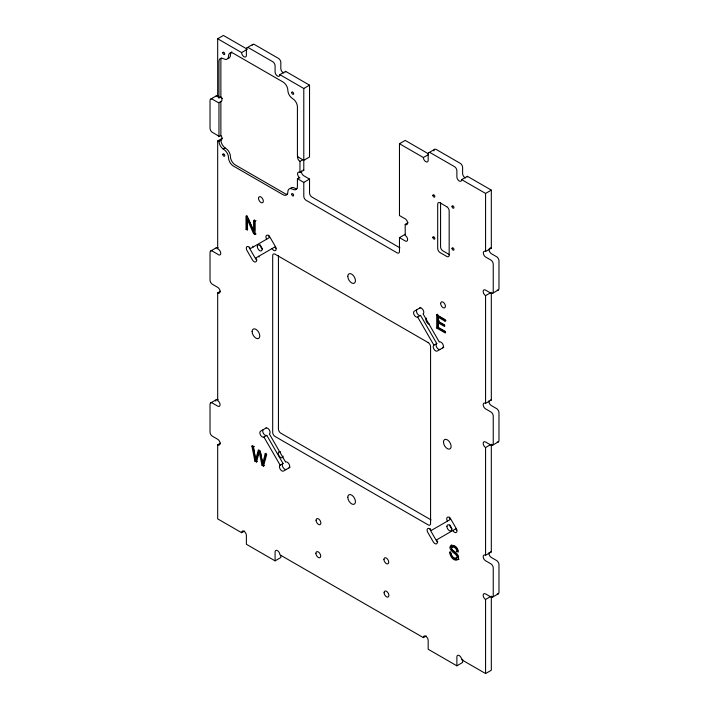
<?xml version="1.0" encoding="UTF-8"?>
<svg xmlns="http://www.w3.org/2000/svg" width="709" height="709" viewBox="0 0 709 709"><rect width="100%" height="100%" fill="white"/><g stroke="black" fill="none" stroke-linecap="round" stroke-linejoin="round"><path stroke-width="1.06" d="M452.369 547.162C453.618 544.264 458.094 548.562 457.801 550.849L456.844 551.407C456.649 545.602 447.193 545.283 453.618 551.372C455.595 552.143 460.903 558.267 456.064 557.832M263.491 461.967L263.659 463.252L266.105 453.273L265.148 453.831L262.702 463.801L260.238 450.951L258.404 449.878L255.63 459.662L253.468 446.989L251.917 446.076L252.874 445.527M259.884 452.785L260.23 451.438A48.877 28.218 60 0 0 260.487 452.759L262.942 464.679L264.404 465.538L263.447 466.088L261.984 465.228L259.529 453.308A48.877 28.218 60 0 1 259.272 451.988L256.428 461.984L254.877 461.072L251.917 446.076M263.447 466.088L266.673 454.726L265.148 453.831M259.086 450.286L256.587 459.104L256.25 456.871M451.394 544.849L450.995 547.348L452.528 550.264M459.077 559.241C455.018 561.103 450.561 555.67 450.463 551.753L449.506 552.302C452.457 566.11 466.15 559.179 452.954 550.388M217.681 38.765L223.424 35.45L247.344 49.258L241.601 52.572L217.681 38.765L217.681 96.77A3.385 1.95 60 0 1 218.966 97.939L220.88 96.841L220.88 60.487A6.762 3.908 60 0 1 221.518 58.094M247.087 47.716L252.821 44.401M210.724 99.083L216.467 95.768M217.53 135.348L212.416 132.397A3.385 1.95 60 0 1 210.024 128.258L210.024 100.634A3.385 1.95 60 0 1 212.416 99.251L217.681 102.291A3.385 1.95 60 0 0 218.966 102.601L220.88 101.493A3.385 1.95 60 0 0 220.88 96.841M241.601 52.572A3.385 1.95 60 0 0 243.993 56.72A3.385 1.95 60 0 0 246.386 55.337L246.386 49.258A3.385 1.95 60 0 1 248.77 47.875L272.69 61.692A3.385 1.95 60 0 1 275.083 65.831L275.083 71.91A3.385 1.95 60 0 0 277.476 76.049A3.385 1.95 60 0 0 279.869 74.667L285.612 71.352L309.532 85.169L309.532 156.981L303.789 160.296L297.425 156.618L297.425 106.891A6.762 3.908 60 0 0 292.64 98.604A6.762 3.908 60 0 1 287.854 90.318A6.762 3.908 60 0 0 283.068 82.031L233.314 53.308A6.762 3.908 60 0 0 228.537 56.073A6.762 3.908 60 0 1 223.752 58.829A6.762 3.908 60 0 0 218.966 61.594L218.966 97.939M217.681 135.437A3.385 1.95 60 0 1 218.966 136.607L220.88 135.508L220.88 101.493M279.869 74.667L303.789 88.483L309.532 85.169M244.472 531.032L241.601 532.689L217.681 518.882L217.681 444.782A3.385 1.95 60 0 0 220.074 443.4A3.385 1.95 60 0 0 217.681 439.261L212.416 436.221A3.385 1.95 60 0 1 210.024 432.073L210.024 404.458A3.385 1.95 60 0 1 212.416 403.075L217.681 406.115A3.385 1.95 60 0 0 220.074 404.733A3.385 1.95 60 0 0 217.681 400.594L217.681 292.87A3.385 1.95 60 0 0 220.074 291.488A3.385 1.95 60 0 0 217.681 287.349L212.416 284.309A3.385 1.95 60 0 1 210.024 280.161L210.024 252.546A3.385 1.95 60 0 1 212.416 251.163L217.681 254.203A3.385 1.95 60 0 0 220.738 253.317A3.385 1.95 60 0 0 217.681 248.903L217.681 140.958L222.466 138.193M220.88 135.508A3.385 1.95 60 0 1 220.88 140.16L218.966 141.268A3.385 1.95 60 0 1 217.681 140.958M220.88 140.16A6.762 3.908 60 0 0 225.099 147.924L223.193 149.023M218.966 141.304A6.762 3.908 60 0 0 223.752 149.422A6.762 3.908 60 0 1 228.537 157.708A6.762 3.908 60 0 0 233.314 165.995L283.068 194.727A6.762 3.908 60 0 0 287.854 191.962A6.762 3.908 60 0 1 292.64 189.197A6.762 3.908 60 0 0 297.425 186.44L297.425 178.712L299.331 177.605L299.96 177.968A3.385 1.95 60 0 1 297.567 173.829A3.385 1.95 60 0 1 299.96 172.447L299.96 161.395L302.832 159.738M299.96 172.447L303.789 170.24L303.789 88.483M297.425 178.712L303.789 182.39L309.532 179.076L309.532 192.883A3.385 1.95 60 0 0 311.925 197.031L399.947 247.849M247.468 219.701L248.425 219.152L254.504 233.039L253.547 233.598L247.468 219.701L247.521 230.15L246.058 229.317L245.996 216.023L247.556 216.919L253.636 230.797L254.593 230.239L254.54 219.808M253.636 230.797L253.583 220.357L255.045 221.19L256.002 220.632M246.058 229.317L247.016 228.768L246.954 215.474M210.724 250.995L216.467 247.68M303.789 182.39L303.789 196.198A3.385 1.95 60 0 0 306.182 200.346L397.075 252.821A3.385 1.95 60 0 0 399.468 251.438L399.468 237.63L405.211 240.945A3.385 1.95 60 0 0 407.604 239.562A3.385 1.95 60 0 0 405.211 235.423L405.211 224.372A3.385 1.95 60 0 0 407.604 222.989A3.385 1.95 60 0 0 405.211 218.851L399.468 215.536L399.468 143.723L405.211 140.409L428.174 153.667M253.547 233.598L255.107 234.484L256.064 233.935M428.874 152.665L434.617 149.351M399.468 143.723L423.388 157.531L428.174 154.766M217.681 292.87L220.552 291.213M423.388 157.531A3.385 1.95 60 0 0 425.781 161.67A3.385 1.95 60 0 0 428.174 160.296L428.174 154.216A3.385 1.95 60 0 1 430.567 152.834L454.487 166.642A3.385 1.95 60 0 1 456.88 170.789L456.88 176.86A3.385 1.95 60 0 0 459.272 181.008A3.385 1.95 60 0 0 461.656 179.625L467.399 176.311L491.319 190.118L491.319 248.168L485.576 251.482A3.385 1.95 60 0 0 483.325 252.936A3.385 1.95 60 0 0 485.576 256.995L490.841 260.035A3.385 1.95 60 0 1 493.234 264.173L493.234 291.762A3.385 1.95 60 0 1 490.885 293.171L485.576 290.105A3.385 1.95 60 0 0 483.192 291.488A3.385 1.95 60 0 0 485.576 295.626L485.576 403.35A3.385 1.95 60 0 0 483.192 404.733A3.385 1.95 60 0 0 485.576 408.871L490.841 411.911A3.385 1.95 60 0 1 493.234 416.059L493.234 443.674A3.385 1.95 60 0 1 490.841 445.057L485.576 442.017A3.385 1.95 60 0 0 483.192 443.4A3.385 1.95 60 0 0 485.576 447.539L485.576 555.262A3.385 1.95 60 0 0 483.192 556.645A3.385 1.95 60 0 0 485.576 560.784L490.841 563.823A3.385 1.95 60 0 1 493.234 567.962L493.234 595.587A3.385 1.95 60 0 1 490.841 596.969L485.576 593.929A3.385 1.95 60 0 0 483.192 595.312A3.385 1.95 60 0 0 485.576 599.451L485.576 673.55L491.319 670.235L491.319 596.136M405.211 224.372L408.083 222.715M399.468 237.63L405.211 234.316M461.656 179.625L485.576 193.433L491.319 190.118M210.724 402.907L216.467 399.592M420.774 307.431L414.295 311.18A3.385 1.95 60 0 0 414.295 315.08A3.385 1.95 60 0 0 417.672 317.038L433.908 345.159A3.385 1.95 60 0 0 433.908 349.067A3.385 1.95 60 0 0 437.293 351.017L443.772 347.277M417.672 317.038L420.543 315.381L436.779 343.502A3.385 1.95 60 0 0 436.779 347.41A3.385 1.95 60 0 0 440.165 349.36M444.658 325.458L439.217 322.311L438.259 322.861L438.259 327.381L445.305 331.449L445.305 333.008L436.735 328.063L436.735 314.805L437.692 314.255L437.692 327.514L445.314 331.909M438.259 317.251L439.217 316.693L445.996 320.61L445.039 321.168L438.259 317.251L438.259 321.31L444.605 324.979L444.605 326.53L438.259 322.861M217.681 444.782L220.552 443.125M438.259 321.31L439.217 320.76M485.576 295.626L491.319 292.312M492.551 293.304L498.294 289.99M436.735 328.063L437.692 327.514M266.132 427.97L260.549 431.187A3.385 1.95 60 0 0 260.549 435.096A3.385 1.95 60 0 0 263.934 437.045L280.17 465.175A3.385 1.95 60 0 0 280.17 469.074A3.385 1.95 60 0 0 283.556 471.033L290.034 467.293M263.934 437.045L266.806 435.388L283.042 463.518A3.385 1.95 60 0 0 283.042 467.417A3.385 1.95 60 0 0 286.427 469.376M253.468 446.989L254.425 446.44M433.908 345.159L436.779 343.502M254.877 461.072L255.834 460.522L257.385 461.426L256.428 461.984M261.984 465.228L262.942 464.679M280.17 465.175L283.042 463.518M485.576 403.35L491.319 400.036L491.319 293.42M241.601 532.689A3.385 1.95 60 0 1 243.993 531.307A3.385 1.95 60 0 1 246.386 535.455L246.386 544.29L275.083 560.863L280.826 557.549L280.826 555.333M485.576 447.539L491.319 444.224M492.533 445.225L498.276 441.911M485.576 555.262L491.319 551.948L491.319 445.323M485.576 599.451L490.362 596.694M492.533 597.138L498.276 593.823M275.083 560.863L275.083 552.019A3.385 1.95 60 0 1 277.476 550.645A3.385 1.95 60 0 1 279.869 554.784L423.388 637.648L426.26 635.991M423.388 637.648A3.385 1.95 60 0 1 425.781 636.265A3.385 1.95 60 0 1 428.174 640.404L428.174 649.249L456.88 665.813L462.614 662.498L462.614 659.184M449.506 552.302L450.942 552.985C451.598 560.757 462.49 559.286 453.787 552.923C443.267 544.592 457.367 541.534 458.298 552.116L456.844 551.407M219.914 96.947L222.546 98.471M449.648 254.788L442.957 250.924A3.385 1.95 60 0 1 440.564 246.776L440.564 202.588M309.532 179.076L303.789 175.761A3.385 1.95 60 0 1 301.476 170.949M436.735 314.805L445.039 319.599L445.039 321.168M431.045 519.91L280.826 433.181A3.385 1.95 60 0 1 278.433 429.042L278.433 255.586M485.576 673.55L461.656 659.742A3.385 1.95 60 0 0 459.272 655.595A3.385 1.95 60 0 0 456.88 656.977L456.88 665.813M253.086 446.599L255.834 460.522M255.045 221.19L255.107 234.484M485.576 193.433L485.576 251.482M225.099 147.924L225.099 147.959A6.762 3.908 60 0 0 225.666 148.323A6.762 3.908 60 0 1 230.443 156.609A6.762 3.908 60 0 0 235.228 164.896L284.983 193.619A6.762 3.908 60 0 0 287.375 194.257M218.966 102.601L218.966 136.607M419.701 308.052A3.385 1.95 60 0 1 423.087 310.001A3.385 1.95 60 0 1 423.087 313.91L439.323 342.03A3.385 1.95 60 0 1 442.708 343.989A3.385 1.95 60 0 1 442.708 347.897M288.971 467.905A3.385 1.95 60 0 0 288.971 463.996A3.385 1.95 60 0 0 285.585 462.046L269.349 433.926A3.385 1.95 60 0 0 269.349 430.017A3.385 1.95 60 0 0 265.964 428.068M266.637 239.208A3.385 1.95 60 0 1 266.637 235.308A3.385 1.95 60 0 1 270.023 237.258L275.438 246.635A3.385 1.95 60 0 1 275.438 250.543A3.385 1.95 60 0 1 272.052 248.584M447.441 521.124A3.385 1.95 60 0 1 447.441 517.216A3.385 1.95 60 0 1 450.827 519.165L456.241 528.542A3.385 1.95 60 0 1 456.241 532.45A3.385 1.95 60 0 1 452.856 530.492M489.361 248.46A3.385 1.95 60 0 0 491.319 253.68L496.584 256.72A3.385 1.95 60 0 1 498.976 260.859L498.976 288.448A3.385 1.95 60 0 1 497.239 290.105M490.185 247.928A3.385 1.95 60 0 1 491.319 248.168M489.006 400.745A3.385 1.95 60 0 0 491.319 405.557L496.584 408.597A3.385 1.95 60 0 1 498.976 412.744L498.976 440.36A3.385 1.95 60 0 1 497.204 442.008M490.699 399.77A3.385 1.95 60 0 1 491.319 400.036M489.006 552.657A3.385 1.95 60 0 0 491.319 557.469L496.584 560.509A3.385 1.95 60 0 1 498.976 564.656L498.976 592.272A3.385 1.95 60 0 1 497.204 593.92M490.699 551.682A3.385 1.95 60 0 1 491.319 551.948M215.766 401.143A3.385 1.95 60 0 1 218.159 399.761M215.846 248.567A3.385 1.95 60 0 1 218.159 247.849M215.846 96.654A3.385 1.95 60 0 1 218.159 95.937M252.209 45.279A3.385 1.95 60 0 1 254.513 44.561L278.433 58.377A3.385 1.95 60 0 1 280.826 62.516L280.826 68.596A3.385 1.95 60 0 0 283.839 73M285.612 71.352A3.385 1.95 60 0 1 285.532 72.026M303.168 169.974A3.385 1.95 60 0 1 303.789 170.24M433.917 150.902A3.385 1.95 60 0 1 436.31 149.519L460.23 163.327A3.385 1.95 60 0 1 462.614 167.475L462.614 173.545A3.385 1.95 60 0 0 465.627 177.959M467.399 176.311A3.385 1.95 60 0 1 467.32 176.975M452.165 528.967A3.385 1.95 60 0 1 449.781 524.82M262.569 249.01A3.385 1.95 60 0 1 260.176 244.871M290.406 188.461A6.762 3.908 60 0 1 294.554 188.098A6.762 3.908 60 0 0 296.947 188.736M299.96 161.395A3.385 1.95 60 0 1 297.771 156.264M231.852 51.863A6.762 3.908 60 0 0 230.443 54.965A6.762 3.908 60 0 1 228.059 58.368M420.543 315.381A3.385 1.95 60 0 1 417.158 313.422A3.385 1.95 60 0 1 417.158 309.523M429.521 324.128A3.385 1.95 60 0 1 426.428 321.629A3.385 1.95 60 0 1 426.632 318.111M266.806 435.388A3.385 1.95 60 0 1 263.42 433.438A3.385 1.95 60 0 1 263.42 429.53M283.068 456.109A3.385 1.95 60 0 1 280.675 457.491A3.385 1.95 60 0 1 278.282 453.343A3.385 1.95 60 0 1 280.675 451.961M268.808 235.193A3.385 1.95 60 0 0 269.509 237.55L250.401 248.584A3.385 1.95 60 0 0 247.024 246.635A3.385 1.95 60 0 0 247.024 250.543L252.431 259.911A3.385 1.95 60 0 0 255.816 261.869A3.385 1.95 60 0 0 255.816 257.961L274.924 246.927A3.385 1.95 60 0 0 275.996 248.265M256.995 260.043A3.385 1.95 60 0 1 255.302 258.253L249.887 248.886A3.385 1.95 60 0 1 249.276 247.29M258.688 256.303A3.385 1.95 60 0 1 259.069 257.092M252.776 246.2A3.385 1.95 60 0 1 253.273 246.927M449.612 517.109A3.385 1.95 60 0 0 450.312 519.467L431.205 530.492A3.385 1.95 60 0 0 427.819 528.542A3.385 1.95 60 0 0 427.819 532.45L433.234 541.827A3.385 1.95 60 0 0 436.62 543.776A3.385 1.95 60 0 0 436.62 539.868L455.727 528.834A3.385 1.95 60 0 0 456.8 530.172M429.991 528.435A3.385 1.95 60 0 0 430.691 530.793L436.106 540.169A3.385 1.95 60 0 0 437.799 541.951M446.776 206.727L440.085 202.863A3.385 1.95 60 0 0 437.692 204.245L437.692 248.434A3.385 1.95 60 0 0 440.085 252.581L446.776 256.445A3.385 1.95 60 0 0 449.169 255.063L449.169 210.874A3.385 1.95 60 0 0 446.776 206.727M428.174 342.589L275.083 254.203A3.385 1.95 60 0 0 272.69 255.586L272.69 432.357A3.385 1.95 60 0 0 275.083 436.496L428.174 524.882A3.385 1.95 60 0 0 430.567 523.499L430.567 346.728A3.385 1.95 60 0 0 428.174 342.589M222.839 154.597A1.356 0.78 60 0 0 224.354 156.246A1.356 0.78 60 0 0 224.177 154.234A1.356 0.78 60 0 0 222.839 154.597M291.718 194.248A1.356 0.78 60 0 0 293.154 196.03A1.356 0.78 60 0 0 293.154 194.115A1.356 0.78 60 0 0 291.718 194.248M443.479 442.017A5.415 3.128 60 0 0 449.222 449.16A5.415 3.128 60 0 0 449.222 441.503A5.415 3.128 60 0 0 443.479 442.017M384.11 592.68A3.385 1.95 60 0 0 387.69 597.146A3.385 1.95 60 0 0 387.69 592.361A3.385 1.95 60 0 0 384.11 592.68M383.941 559.445A3.385 1.95 60 0 0 387.531 563.912A3.385 1.95 60 0 0 387.531 559.126A3.385 1.95 60 0 0 383.941 559.445M432.907 237.391A1.356 0.78 60 0 0 434.342 239.172A1.356 0.78 60 0 0 434.342 237.258A1.356 0.78 60 0 0 432.907 237.391M432.907 195.4A1.356 0.78 60 0 0 434.342 197.191A1.356 0.78 60 0 0 434.342 195.276A1.356 0.78 60 0 0 432.907 195.4M452.041 248.434A1.356 0.78 60 0 0 453.476 250.224A1.356 0.78 60 0 0 453.476 248.31A1.356 0.78 60 0 0 452.041 248.434M452.041 206.452A1.356 0.78 60 0 0 453.476 208.242A1.356 0.78 60 0 0 453.476 206.328A1.356 0.78 60 0 0 452.041 206.452M347.8 497.257A5.415 3.128 60 0 0 353.543 504.4A5.415 3.128 60 0 0 353.543 496.743A5.415 3.128 60 0 0 347.8 497.257M315.913 553.312A3.385 1.95 60 0 0 319.502 557.779A3.385 1.95 60 0 0 319.502 552.993A3.385 1.95 60 0 0 315.913 553.312M316.081 520.264A3.385 1.95 60 0 0 319.67 524.731A3.385 1.95 60 0 0 319.67 519.945A3.385 1.95 60 0 0 316.081 520.264M347.8 276.297A5.415 3.128 60 0 0 353.543 283.44A5.415 3.128 60 0 0 353.543 275.783A5.415 3.128 60 0 0 347.8 276.297M252.12 331.537A5.415 3.128 60 0 0 257.863 338.68A5.415 3.128 60 0 0 257.863 331.023A5.415 3.128 60 0 0 252.12 331.537M440.643 303.496A3.385 1.95 60 0 0 444.224 307.954A3.385 1.95 60 0 0 444.224 303.177A3.385 1.95 60 0 0 440.643 303.496M258.528 198.352A3.385 1.95 60 0 0 262.117 202.818A3.385 1.95 60 0 0 262.117 198.033A3.385 1.95 60 0 0 258.528 198.352M222.83 52.829A1.356 0.78 60 0 0 224.266 54.611A1.356 0.78 60 0 0 224.266 52.705A1.356 0.78 60 0 0 222.83 52.829M291.718 92.604A1.356 0.78 60 0 0 293.154 94.386A1.356 0.78 60 0 0 293.154 92.471A1.356 0.78 60 0 0 291.718 92.604M257.314 246.528A3.385 1.95 60 0 0 260.894 250.986A3.385 1.95 60 0 0 260.894 246.2A3.385 1.95 60 0 0 257.314 246.528M446.909 526.477A3.385 1.95 60 0 0 450.499 530.944A3.385 1.95 60 0 0 450.499 526.158A3.385 1.95 60 0 0 446.909 526.477"/></g></svg>
